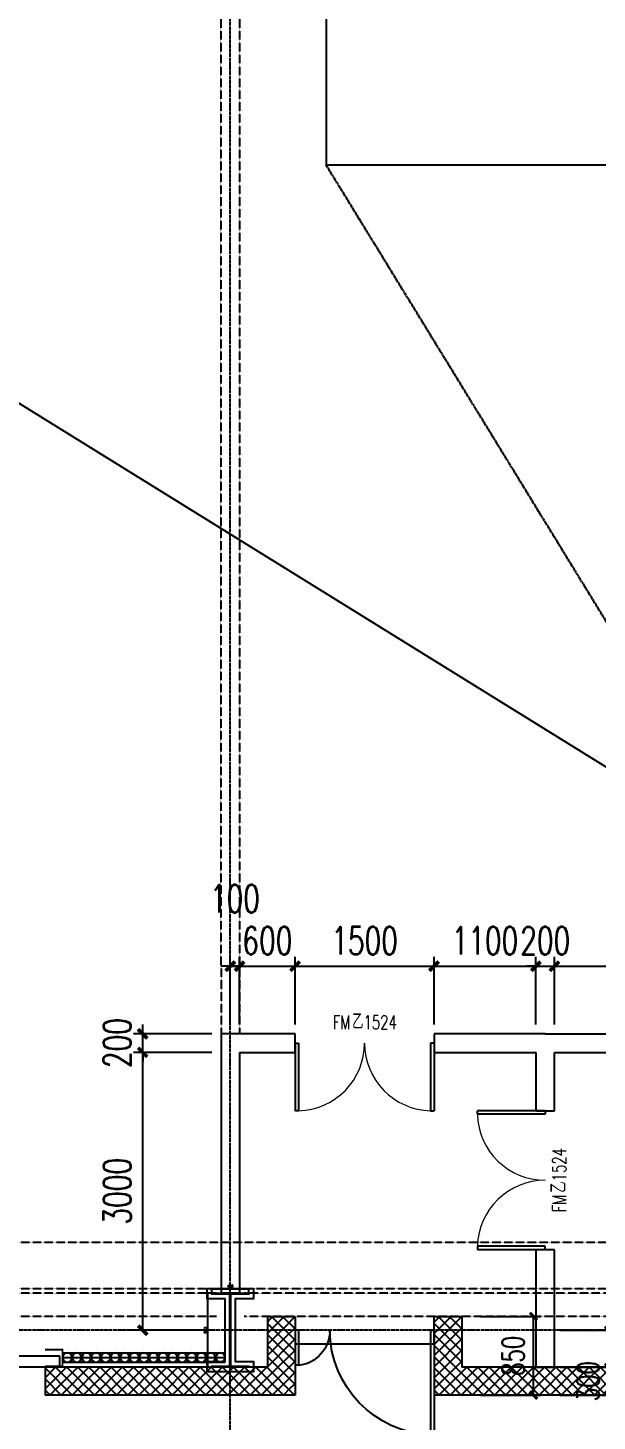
# Model space of a CAD drawing. Extents: x -954573 to 446329, y 489853 to 1226784.
# Drawn here: x -149040 to -142893, y 547939 to 562979 of the extents above; entities that cross this region are included whole.
import ezdxf

# ---------------------------------------------------------------- set-up
doc = ezdxf.new("R2010")
doc.units = 0
doc.header["$LTSCALE"] = 10
doc.header["$MEASUREMENT"] = 0
for name, pattern in [('10平面$0$10平面$0$DASH', [0.35, 0.25, -0.1]), ('10平面$0$DOTE', [2.42, 2, -0.2, 0.02, -0.2]), ('10平面$1$DASH', [0.35, 0.25, -0.1])]:
    doc.linetypes.add(name, pattern=pattern)
doc.layers.get('Defpoints').update_dxf_attribs({"color": 210})
for name, color, linetype in [('10平面$0$10平面$0$WINDOW', 8, 'Continuous'), ('10平面$0$A-AXIS-DOTE', 8, '10平面$0$DOTE'), ('10平面$0$A-AXIS-DP', 8, 'Continuous'), ('10平面$0$A-HATCH-2', 8, 'Continuous'), ('10平面$0$A-HRAIL', 8, 'Continuous'), ('10平面$0$A-SFCE', 8, 'Continuous'), ('10平面$0$A-WINDOW', 8, 'Continuous'), ('10平面$0$A-加建区域', 252, 'Continuous'), ('10平面$0$AS-COLN', 8, 'Continuous'), ('10平面$0$AS-WALL', 8, 'Continuous'), ('10平面$0$DIM_SYMB', 8, 'Continuous'), ('10平面$0$DOOR_FIRE_TEXT', 7, 'Continuous'), ('10平面$0$PUB_HATCH', 8, 'Continuous'), ('A-LIN-V', 9, 'Continuous'), ('建-引出', 3, 'Continuous')]:
    doc.layers.add(name, color=color, linetype=linetype)
doc.styles.add('10平面$0$_TCH_DIM_T3', font='SIMPLEX', dxfattribs={"width": 0.705882, "bigfont": 'GBCBIG'})
doc.styles.add('10平面$0$_TCH_WINDOW', font='SIMPLEX', dxfattribs={"height": 3.5, "bigfont": 'GBCBIG'})
doc.dimstyles.new('10平面$0$_TCH_ARCH&&10', dxfattribs={"dimtxt": 29.75, "dimasz": 10, "dimexe": 10, "dimexo": 10, "dimgap": 12.625, "dimtad": 1, "dimdec": 0, "dimzin": 0, "dimdsep": 46, "dimtxsty": '10平面$0$_TCH_DIM_T3', "dimblk": '10平面$0$_ArchTick', "dimcen": 0.09, "dimclrt": 7, "dimazin": 2, "dimtfac": 1, "dimtdec": 0, "dimtix": 1, "dimtmove": 2, "dimatfit": 3, "dimfxl": 0, "dimtolj": 1, "dimtzin": 0, "dimarcsym": 0})
doc.dimstyles.new('10平面$0$_TCH_ARCH&&100', dxfattribs={"dimtxt": 297.5, "dimasz": 100, "dimexe": 100, "dimexo": 100, "dimgap": 126.25, "dimtad": 1, "dimdec": 0, "dimzin": 0, "dimdsep": 46, "dimtxsty": '10平面$0$_TCH_DIM_T3', "dimblk": '10平面$0$_ArchTick', "dimcen": 0.09, "dimclrt": 7, "dimazin": 2, "dimtfac": 1, "dimtdec": 0, "dimtix": 1, "dimtmove": 2, "dimatfit": 3, "dimfxl": 0, "dimtolj": 1, "dimtzin": 0, "dimarcsym": 0})
doc.dimstyles.new('10平面$0$_TCH_ARCH&&80', dxfattribs={"dimtxt": 238, "dimasz": 80, "dimexe": 80, "dimexo": 80, "dimgap": 101, "dimtad": 1, "dimdec": 0, "dimzin": 0, "dimdsep": 46, "dimtxsty": '10平面$0$_TCH_DIM_T3', "dimblk": '10平面$0$_ArchTick', "dimcen": 0.09, "dimclrt": 7, "dimazin": 2, "dimtfac": 1, "dimtdec": 0, "dimtix": 1, "dimtmove": 2, "dimatfit": 3, "dimfxl": 0, "dimtolj": 1, "dimtzin": 0, "dimarcsym": 0})
pattern_1 = [(45, (60, 0), (-60.000061, 60.000061), []), (135, (60, 0), (-60.000061, -60.000061), [])]

# ---------------------------------------------------------------- blocks, each defined once
blk = doc.blocks.new('10平面$0$dote')
at = {"layer": '10平面$0$A-AXIS-DOTE', "ltscale": 2}
for p, q in [((73882.2, -264080), (73882.2, -167560.7)), ((98696.4, -255900), (-97273.6, -255900))]:
    blk.add_line(p, q, dxfattribs=at)
blk = doc.blocks.new('10平面$0$10平面$0$$DorLib2D$00000126')
at = {"color": 0, "linetype": 'Continuous'}
for p, q in [((-0.532, 0.5), (-0.532, 0.9)), ((0.532, 0.9), (0.532, 0.5))]:
    blk.add_line(p, q, dxfattribs=at)
at = {"color": 0, "linetype": '10平面$0$10平面$0$DASH'}
for p, q in [((-0.532, 0.9), (0.532, 0.9)), ((-0.532, 0.5), (0.532, 0.5))]:
    blk.add_line(p, q, dxfattribs=at)
blk = doc.blocks.new('10平面$0$DOOR2DLIB$SYSLIB$00000123')
at = {"color": 0}
for p, q in [((0.475, -0.001), (0.475, 0.752)), ((0.475, 0.752), (0.5, 0.752)), ((0.5, -0.001), (0.5, 0.752)), ((-0.5, 0), (-0.5, 0.252)), ((-0.475, 0.252), (-0.5, 0.252)), ((-0.475, 0), (-0.475, 0.252)), ((-0.475, 0), (-0.5, 0)), ((0.475, -0.001), (0.5, -0.001))]:
    blk.add_line(p, q, dxfattribs=at)
for centre, radius, start, end in [((0.505, -0.002), 0.755, 92.2493, 179.7238), ((-0.501, 0.003), 0.251, 359.7899, 84.0974)]:
    blk.add_arc(centre, radius, start, end, dxfattribs=at)
blk = doc.blocks.new('10平面$0$42343243')
at = {"layer": '10平面$0$PUB_HATCH'}
h = blk.add_hatch(dxfattribs=at)
h.set_pattern_fill('多孔材料', color=256, scale=30, style=0)
h.set_pattern_definition(pattern_1)
h.paths.add_polyline_path([(-146454, 1222870), (-146154, 1223170), (-148854, 1223170), (-148854, 1222870)])
h = blk.add_hatch(dxfattribs=at)
h.set_pattern_fill('多孔材料', color=256, scale=30, style=0)
h.set_pattern_definition(pattern_1)
h.paths.add_polyline_path([(-146454, 1222320), (-146154, 1222620), (-146154, 1223170), (-146454, 1222870)])
h = blk.add_hatch(dxfattribs=at)
h.set_pattern_fill('多孔材料', color=256, scale=30, style=0)
h.set_pattern_definition(pattern_1)
h.paths.add_polyline_path([(-144654, 1222620), (-144354, 1222320), (-144354, 1222870), (-144654, 1223170)])
h = blk.add_hatch(dxfattribs=at)
h.set_pattern_fill('多孔材料', color=256, scale=30, style=0)
h.set_pattern_definition(pattern_1)
h.paths.add_polyline_path([(-137854, 1223170), (-144654, 1223170), (-144354, 1222870), (-137854, 1222870)])
h = blk.add_hatch(dxfattribs=at)
h.set_pattern_fill('多孔材料', color=256, scale=30, style=0)
h.set_pattern_definition(pattern_1)
h.paths.add_polyline_path([(-146454, 1222320), (-146154, 1222320), (-146154, 1222620)])
h = blk.add_hatch(dxfattribs=at)
h.set_pattern_fill('多孔材料', color=256, scale=30, style=0)
h.set_pattern_definition(pattern_1)
h.paths.add_polyline_path([(-144654, 1222620), (-144654, 1222320), (-144354, 1222320)])
at = {"layer": '10平面$0$10平面$0$WINDOW'}
blk.add_line((-144654, 1222620), (-146154, 1222620), dxfattribs=at)
at = {"layer": '10平面$0$AS-WALL'}
for p, q in [((-146154, 1223170), (-148854, 1223170)), ((-148854, 1222870), (-148854, 1223170)), ((-146154, 1222620), (-146154, 1223170)), ((-144654, 1222620), (-144654, 1223170)), ((-137854, 1223170), (-144654, 1223170)), ((-146454, 1222870), (-148854, 1222870)), ((-146454, 1222320), (-146454, 1222870)), ((-144354, 1222320), (-144354, 1222870)), ((-137854, 1222870), (-144354, 1222870)), ((-146154, 1222320), (-146154, 1222620)), ((-144654, 1222620), (-144654, 1222320)), ((-146454, 1222320), (-146154, 1222320)), ((-144654, 1222320), (-144354, 1222320))]:
    blk.add_line(p, q, dxfattribs=at)
at = {"layer": '10平面$0$10平面$0$WINDOW', "zscale": 300}
for name, p, xscale, yscale, rotation in [('10平面$0$DOOR2DLIB$SYSLIB$00000123', (-145404, 1222470), -1500, -1500, 179.9999999999555), ('10平面$0$10平面$0$$DorLib2D$00000126', (-151354, 1223020), 5000, 300, 180)]:
    blk.add_blockref(name, p, dxfattribs=dict(at, xscale=xscale, yscale=yscale, rotation=rotation))
blk = doc.blocks.new('10平面$0$3243243')
at = {"layer": '10平面$0$A-SFCE', "linetype": '10平面$1$DASH'}
for p, q in [((-147004.2, 549320), (-164704.2, 549320)), ((-147004.2, 549070), (-164704.2, 549070))]:
    blk.add_line(p, q, dxfattribs=at)
at = {"layer": '10平面$0$A-SFCE', "color": 2, "linetype": '10平面$1$DASH'}
for p, q in [((-138004.2, 549320), (-146704.2, 549320)), ((-138004.2, 549070), (-146704.2, 549070))]:
    blk.add_line(p, q, dxfattribs=at)
blk = doc.blocks.new('10平面$0$4324324')
at = {"layer": '10平面$0$A-HATCH-2', "linetype": '10平面$1$DASH'}
for p, q in [((-312854.2, 549870), (-138054.2, 549870)), ((-312854.2, 549370), (-138054.2, 549370))]:
    blk.add_line(p, q, dxfattribs=at)
blk = doc.blocks.new('10平面$0$_ArchTick')
at = {"color": 0, "linetype": 'ByBlock', "const_width": 0.4}
blk.add_lwpolyline([(-0.5, -0.5), (0.5, 0.5)], dxfattribs=at)
blk = doc.blocks.new('*D3408')
at = {"layer": '10平面$0$A-AXIS-DP', "color": 0, "lineweight": -2}
for p, q in [((-165054, 621030), (-165054, 621079)), ((-165054, 621069), (-164654, 621069)), ((-164654, 621030), (-164654, 621079))]:
    blk.add_line(p, q, dxfattribs=at)
at = {"layer": 'Defpoints', "color": 0}
for p in [(-165054, 621020), (-164654, 621069), (-164654, 621020)]:
    blk.add_point(p, dxfattribs=at)
at = {"layer": '10平面$0$A-AXIS-DP', "color": 0, "lineweight": -2, "xscale": 10, "yscale": 10, "zscale": 10, "rotation": 180}
blk.add_blockref('10平面$0$_ArchTick', (-165054, 621069), dxfattribs=at)
at = {"layer": '10平面$0$A-AXIS-DP', "color": 0, "lineweight": -2, "xscale": 10, "yscale": 10, "zscale": 10}
blk.add_blockref('10平面$0$_ArchTick', (-164654, 621069), dxfattribs=at)
at = {"layer": '10平面$0$A-AXIS-DP', "color": 7, "insert": (-164854, 621096), "char_height": 29.8, "attachment_point": 5, "style": '10平面$0$_TCH_DIM_T3'}
blk.add_mtext('\\A1;400', dxfattribs=at)
blk = doc.blocks.new('*D3409')
at = {"layer": '10平面$0$A-AXIS-DP', "color": 0, "lineweight": -2}
for p, q in [((-165064, 621020), (-165105, 621020)), ((-165095, 620220), (-165095, 621020)), ((-165064, 620220), (-165105, 620220))]:
    blk.add_line(p, q, dxfattribs=at)
at = {"layer": 'Defpoints', "color": 0}
for p in [(-165095, 621020), (-165054, 621020), (-165054, 620220)]:
    blk.add_point(p, dxfattribs=at)
at = {"layer": '10平面$0$A-AXIS-DP', "color": 0, "lineweight": -2, "xscale": 10, "yscale": 10, "zscale": 10}
for p, rotation in [((-165095, 621020), 90), ((-165095, 620220), 270)]:
    blk.add_blockref('10平面$0$_ArchTick', p, dxfattribs=dict(at, rotation=rotation))
at = {"layer": '10平面$0$A-AXIS-DP', "color": 7, "insert": (-165123, 620620), "char_height": 29.8, "attachment_point": 5, "rotation": 90, "style": '10平面$0$_TCH_DIM_T3'}
blk.add_mtext('\\A1;800', dxfattribs=at)
blk = doc.blocks.new('10平面$0$$DorLib2D$00000002')
for p, q in [((-0.5, 0), (-0.5, 0.4875)), ((-0.475, 0.4875), (-0.5, 0.4875)), ((-0.475, 0), (-0.475, 0.4875)), ((0.475, 0), (0.475, 0.4875)), ((0.475, 0.4875), (0.5, 0.4875)), ((0.5, 0), (0.5, 0.4875)), ((-0.5, 0), (-0.475, 0)), ((0.5, 0), (0.475, 0))]:
    blk.add_line(p, q)
at = {"lineweight": 13}
for centre, start, end in [((-0.4875, 0), 0, 88.53072), ((0.4875, 0), 91.46928, 180)]:
    blk.add_arc(centre, 0.4875, start, end, dxfattribs=at)
blk = doc.blocks.new('*D3519')
at = {"layer": '10平面$0$A-加建区域', "color": 0, "lineweight": -2}
for p, q in [((-146854, 552220), (-146854, 552950)), ((-146754, 552220), (-146754, 552950)), ((-146854, 552850), (-146954, 552850)), ((-146854, 552850), (-146754, 552850)), ((-146754, 552850), (-146654, 552850))]:
    blk.add_line(p, q, dxfattribs=at)
at = {"layer": 'Defpoints', "color": 0}
for p in [(-146754, 552850), (-146854, 552120), (-146754, 552120)]:
    blk.add_point(p, dxfattribs=at)
at = {"layer": '10平面$0$A-加建区域', "color": 0, "lineweight": -2, "xscale": 100, "yscale": 100, "zscale": 100}
blk.add_blockref('10平面$0$_ArchTick', (-146854, 552850), dxfattribs=at)
at = {"layer": '10平面$0$A-加建区域', "color": 0, "lineweight": -2, "xscale": 100, "yscale": 100, "zscale": 100, "rotation": 180}
blk.add_blockref('10平面$0$_ArchTick', (-146754, 552850), dxfattribs=at)
at = {"layer": '10平面$0$A-加建区域', "color": 7, "insert": (-146804, 553580), "char_height": 297.5, "attachment_point": 5, "style": '10平面$0$_TCH_DIM_T3'}
blk.add_mtext('\\A1;100', dxfattribs=at)
blk = doc.blocks.new('*D3520')
at = {"layer": '10平面$0$A-加建区域', "color": 0, "lineweight": -2}
for p, q in [((-146754, 552220), (-146754, 552950)), ((-146154, 552220), (-146154, 552950)), ((-146754, 552850), (-146854, 552850)), ((-146754, 552850), (-146154, 552850)), ((-146154, 552850), (-146054, 552850))]:
    blk.add_line(p, q, dxfattribs=at)
at = {"layer": 'Defpoints', "color": 0}
for p in [(-146154, 552850), (-146754, 552120), (-146154, 552120)]:
    blk.add_point(p, dxfattribs=at)
at = {"layer": '10平面$0$A-加建区域', "color": 0, "lineweight": -2, "xscale": 100, "yscale": 100, "zscale": 100}
blk.add_blockref('10平面$0$_ArchTick', (-146754, 552850), dxfattribs=at)
at = {"layer": '10平面$0$A-加建区域', "color": 0, "lineweight": -2, "xscale": 100, "yscale": 100, "zscale": 100, "rotation": 180}
blk.add_blockref('10平面$0$_ArchTick', (-146154, 552850), dxfattribs=at)
at = {"layer": '10平面$0$A-加建区域', "color": 7, "insert": (-146454, 553125), "char_height": 297.5, "attachment_point": 5, "style": '10平面$0$_TCH_DIM_T3'}
blk.add_mtext('\\A1;600', dxfattribs=at)
blk = doc.blocks.new('*D3521')
at = {"layer": '10平面$0$A-加建区域', "color": 0, "lineweight": -2}
for p, q in [((-146154, 552220), (-146154, 552950)), ((-144654, 552220), (-144654, 552950)), ((-146154, 552850), (-144654, 552850))]:
    blk.add_line(p, q, dxfattribs=at)
at = {"layer": 'Defpoints', "color": 0}
for p in [(-144654, 552850), (-146154, 552120), (-144654, 552120)]:
    blk.add_point(p, dxfattribs=at)
at = {"layer": '10平面$0$A-加建区域', "color": 0, "lineweight": -2, "xscale": 100, "yscale": 100, "zscale": 100, "rotation": 180}
blk.add_blockref('10平面$0$_ArchTick', (-146154, 552850), dxfattribs=at)
at = {"layer": '10平面$0$A-加建区域', "color": 0, "lineweight": -2, "xscale": 100, "yscale": 100, "zscale": 100}
blk.add_blockref('10平面$0$_ArchTick', (-144654, 552850), dxfattribs=at)
at = {"layer": '10平面$0$A-加建区域', "color": 7, "insert": (-145404, 553125), "char_height": 297.5, "attachment_point": 5, "style": '10平面$0$_TCH_DIM_T3'}
blk.add_mtext('\\A1;1500', dxfattribs=at)
blk = doc.blocks.new('*D3522')
at = {"layer": '10平面$0$A-加建区域', "color": 0, "lineweight": -2}
for p, q in [((-144654, 552220), (-144654, 552950)), ((-143554, 552220), (-143554, 552950)), ((-144654, 552850), (-143554, 552850))]:
    blk.add_line(p, q, dxfattribs=at)
at = {"layer": 'Defpoints', "color": 0}
for p in [(-143554, 552850), (-144654, 552120), (-143554, 552120)]:
    blk.add_point(p, dxfattribs=at)
at = {"layer": '10平面$0$A-加建区域', "color": 0, "lineweight": -2, "xscale": 100, "yscale": 100, "zscale": 100, "rotation": 180}
blk.add_blockref('10平面$0$_ArchTick', (-144654, 552850), dxfattribs=at)
at = {"layer": '10平面$0$A-加建区域', "color": 0, "lineweight": -2, "xscale": 100, "yscale": 100, "zscale": 100}
blk.add_blockref('10平面$0$_ArchTick', (-143554, 552850), dxfattribs=at)
at = {"layer": '10平面$0$A-加建区域', "color": 7, "insert": (-144104, 553125), "char_height": 297.5, "attachment_point": 5, "style": '10平面$0$_TCH_DIM_T3'}
blk.add_mtext('\\A1;1100', dxfattribs=at)
blk = doc.blocks.new('*D3523')
at = {"layer": '10平面$0$A-加建区域', "color": 0, "lineweight": -2}
for p, q in [((-143554, 552220), (-143554, 552950)), ((-143354, 552220), (-143354, 552950)), ((-143554, 552850), (-143654, 552850)), ((-143554, 552850), (-143354, 552850)), ((-143354, 552850), (-143254, 552850))]:
    blk.add_line(p, q, dxfattribs=at)
at = {"layer": 'Defpoints', "color": 0}
for p in [(-143354, 552850), (-143554, 552120), (-143354, 552120)]:
    blk.add_point(p, dxfattribs=at)
at = {"layer": '10平面$0$A-加建区域', "color": 0, "lineweight": -2, "xscale": 100, "yscale": 100, "zscale": 100}
blk.add_blockref('10平面$0$_ArchTick', (-143554, 552850), dxfattribs=at)
at = {"layer": '10平面$0$A-加建区域', "color": 0, "lineweight": -2, "xscale": 100, "yscale": 100, "zscale": 100, "rotation": 180}
blk.add_blockref('10平面$0$_ArchTick', (-143354, 552850), dxfattribs=at)
at = {"layer": '10平面$0$A-加建区域', "color": 7, "insert": (-143454, 553125), "char_height": 297.5, "attachment_point": 5, "style": '10平面$0$_TCH_DIM_T3'}
blk.add_mtext('\\A1;200', dxfattribs=at)
blk = doc.blocks.new('*D3524')
at = {"layer": '10平面$0$A-加建区域', "color": 0, "lineweight": -2}
for p, q in [((-143354, 552220), (-143354, 552950)), ((-137854, 552220), (-137854, 552950)), ((-143354, 552850), (-137854, 552850))]:
    blk.add_line(p, q, dxfattribs=at)
at = {"layer": 'Defpoints', "color": 0}
for p in [(-137854, 552850), (-143354, 552120), (-137854, 552120)]:
    blk.add_point(p, dxfattribs=at)
at = {"layer": '10平面$0$A-加建区域', "color": 0, "lineweight": -2, "xscale": 100, "yscale": 100, "zscale": 100, "rotation": 180}
blk.add_blockref('10平面$0$_ArchTick', (-143354, 552850), dxfattribs=at)
at = {"layer": '10平面$0$A-加建区域', "color": 0, "lineweight": -2, "xscale": 100, "yscale": 100, "zscale": 100}
blk.add_blockref('10平面$0$_ArchTick', (-137854, 552850), dxfattribs=at)
at = {"layer": '10平面$0$A-加建区域', "color": 7, "insert": (-140604, 553125), "char_height": 297.5, "attachment_point": 5, "style": '10平面$0$_TCH_DIM_T3'}
blk.add_mtext('\\A1;5500', dxfattribs=at)
blk = doc.blocks.new('*D3525')
at = {"layer": '10平面$0$A-加建区域', "color": 0, "lineweight": -2}
for p, q in [((-147054, 551920), (-147900, 551920)), ((-147800, 548920), (-147800, 551920)), ((-147054, 548920), (-147900, 548920))]:
    blk.add_line(p, q, dxfattribs=at)
at = {"layer": 'Defpoints', "color": 0}
for p in [(-147800, 551920), (-146954, 551920), (-146954, 548920)]:
    blk.add_point(p, dxfattribs=at)
at = {"layer": '10平面$0$A-加建区域', "color": 0, "lineweight": -2, "xscale": 100, "yscale": 100, "zscale": 100}
for p, rotation in [((-147800, 551920), 90), ((-147800, 548920), 270)]:
    blk.add_blockref('10平面$0$_ArchTick', p, dxfattribs=dict(at, rotation=rotation))
at = {"layer": '10平面$0$A-加建区域', "color": 7, "insert": (-148075, 550420), "char_height": 297.5, "attachment_point": 5, "rotation": 90, "style": '10平面$0$_TCH_DIM_T3'}
blk.add_mtext('\\A1;3000', dxfattribs=at)
blk = doc.blocks.new('*D3526')
at = {"layer": '10平面$0$A-加建区域', "color": 0, "lineweight": -2}
for p, q in [((-147800, 552120), (-147800, 552220)), ((-147054, 552120), (-147900, 552120)), ((-147800, 551920), (-147800, 552120)), ((-147054, 551920), (-147900, 551920)), ((-147800, 551920), (-147800, 551820))]:
    blk.add_line(p, q, dxfattribs=at)
at = {"layer": 'Defpoints', "color": 0}
for p in [(-147800, 552120), (-146954, 552120), (-146954, 551920)]:
    blk.add_point(p, dxfattribs=at)
at = {"layer": '10平面$0$A-加建区域', "color": 0, "lineweight": -2, "xscale": 100, "yscale": 100, "zscale": 100}
for p, rotation in [((-147800, 552120), 270), ((-147800, 551920), 90)]:
    blk.add_blockref('10平面$0$_ArchTick', p, dxfattribs=dict(at, rotation=rotation))
at = {"layer": '10平面$0$A-加建区域', "color": 7, "insert": (-148075, 552020), "char_height": 297.5, "attachment_point": 5, "rotation": 90, "style": '10平面$0$_TCH_DIM_T3'}
blk.add_mtext('\\A1;200', dxfattribs=at)
blk = doc.blocks.new('10平面$0$3333')
at = {"layer": '10平面$0$A-SFCE', "const_width": 20}
blk.add_lwpolyline([(-227064, 766320), (-227064, 766510), (-227244, 766510), (-227244, 766320)], dxfattribs=at)
blk = doc.blocks.new('10平面$0$99平面图例外参$0$$LinePat$圆环')
for points in [[(0, 150), (300, 150)], [(0, 0), (300, 0)], [(0, -150), (300, -150)]]:
    blk.add_lwpolyline(points)
at = {"color": 0}
blk.add_circle((150, 0), 150, dxfattribs=at)
blk = doc.blocks.new('10平面$0$34242343243')
at = {"layer": '10平面$0$A-HRAIL', "xscale": -0.3444734679294839, "yscale": 0.3333333333333333, "zscale": 0.3333333333333333, "rotation": 179.999999999795}
for p in [(-148665, 548626), (-148562, 548626), (-148458, 548626), (-148355, 548626), (-148252, 548626), (-148148, 548626), (-148045, 548626), (-147942, 548626), (-147838, 548626), (-147735, 548626), (-147632, 548626), (-147528, 548626), (-147425, 548626), (-147322, 548626), (-147218, 548626), (-147115, 548626), (-147012, 548626)]:
    blk.add_blockref('10平面$0$99平面图例外参$0$$LinePat$圆环', p, dxfattribs=at)
at = {"layer": '10平面$0$A-SFCE', "rotation": 270}
blk.add_blockref('10平面$0$3333', (-915175, 321466), dxfattribs=at)
blk = doc.blocks.new('*D3811')
at = {"layer": '10平面$0$A-AXIS-DP', "color": 0, "lineweight": -2}
for p, q in [((-144154, 549070), (-143500, 549070)), ((-143580, 548220), (-143580, 549070)), ((-144154, 548220), (-143500, 548220))]:
    blk.add_line(p, q, dxfattribs=at)
at = {"layer": 'Defpoints', "color": 0}
for p in [(-144234, 549070), (-143580, 549070), (-144234, 548220)]:
    blk.add_point(p, dxfattribs=at)
at = {"layer": '10平面$0$A-AXIS-DP', "color": 0, "lineweight": -2, "xscale": 80, "yscale": 80, "zscale": 80}
for p, rotation in [((-143580, 549070), 90), ((-143580, 548220), 270)]:
    blk.add_blockref('10平面$0$_ArchTick', p, dxfattribs=dict(at, rotation=rotation))
at = {"layer": '10平面$0$A-AXIS-DP', "color": 7, "insert": (-143800, 548645), "char_height": 238, "attachment_point": 5, "rotation": 90, "style": '10平面$0$_TCH_DIM_T3'}
blk.add_mtext('\\A1;850', dxfattribs=at)
blk = doc.blocks.new('*D3812')
at = {"layer": '10平面$0$A-AXIS-DP', "color": 0, "lineweight": -2}
for p, q in [((-143294, 548520), (-142690, 548520)), ((-142770, 548520), (-142770, 548600)), ((-142770, 548220), (-142770, 548520)), ((-143294, 548220), (-142690, 548220)), ((-142770, 548220), (-142770, 548140))]:
    blk.add_line(p, q, dxfattribs=at)
at = {"layer": 'Defpoints', "color": 0}
for p in [(-143374, 548520), (-142770, 548520), (-143374, 548220)]:
    blk.add_point(p, dxfattribs=at)
at = {"layer": '10平面$0$A-AXIS-DP', "color": 0, "lineweight": -2, "xscale": 80, "yscale": 80, "zscale": 80}
for p, rotation in [((-142770, 548520), 270), ((-142770, 548220), 90)]:
    blk.add_blockref('10平面$0$_ArchTick', p, dxfattribs=dict(at, rotation=rotation))
at = {"layer": '10平面$0$A-AXIS-DP', "color": 7, "insert": (-142990, 548370), "char_height": 238, "attachment_point": 5, "rotation": 90, "style": '10平面$0$_TCH_DIM_T3'}
blk.add_mtext('\\A1;300', dxfattribs=at)
blk = doc.blocks.new('*D3813')
at = {"layer": '10平面$0$A-AXIS-DP', "color": 0, "lineweight": -2}
for p, q in [((-143294, 548920), (-142690, 548920)), ((-142770, 548520), (-142770, 548920)), ((-143294, 548520), (-142690, 548520))]:
    blk.add_line(p, q, dxfattribs=at)
at = {"layer": 'Defpoints', "color": 0}
for p in [(-143374, 548920), (-142770, 548920), (-143374, 548520)]:
    blk.add_point(p, dxfattribs=at)
at = {"layer": '10平面$0$A-AXIS-DP', "color": 0, "lineweight": -2, "xscale": 80, "yscale": 80, "zscale": 80}
for p, rotation in [((-142770, 548920), 90), ((-142770, 548520), 270)]:
    blk.add_blockref('10平面$0$_ArchTick', p, dxfattribs=dict(at, rotation=rotation))
at = {"layer": '10平面$0$A-AXIS-DP', "color": 7, "insert": (-142570, 548720), "char_height": 238, "attachment_point": 5, "rotation": 90, "style": '10平面$0$_TCH_DIM_T3'}
blk.add_mtext('\\A1;400', dxfattribs=at)
blk = doc.blocks.new('10平面$0$w42343243')
at = {"layer": '10平面$0$A-HATCH-2'}
blk.add_lwpolyline([(-165104.2, 621070), (-164604.2, 621070), (-164604.2, 620958), (-164800.2, 620958), (-164800.2, 620282), (-164604.2, 620282), (-164604.2, 620170), (-165104.2, 620170), (-165104.2, 620282), (-164908.2, 620282), (-164908.2, 620958), (-165104.2, 620958)], close=True, dxfattribs=at)
at = {"layer": '10平面$0$AS-COLN', "color": 3}
blk.add_lwpolyline([(-165054.2, 621020), (-164654.2, 621020), (-164654.2, 621008), (-164850.2, 621008), (-164850.2, 620232), (-164654.2, 620232), (-164654.2, 620220), (-165054.2, 620220), (-165054.2, 620232), (-164858.2, 620232), (-164858.2, 621008), (-165054.2, 621008)], close=True, dxfattribs=at)
at = {"layer": '10平面$0$A-AXIS-DP'}
for p1, p2, distance, picture, middle in [((-165054.2, 620220), (-165054.2, 621020), 41.2, '*D3409', (-165122.9, 620620)), ((-165054.2, 621020), (-164654.2, 621020), 48.8, '*D3408', (-164854.2, 621096.2))]:
    dim = blk.add_aligned_dim(p1=p1, p2=p2, distance=distance, dimstyle='10平面$0$_TCH_ARCH&&10', dxfattribs=at)
    dim.commit()
    dim.dimension.update_dxf_attribs({"geometry": picture, "text_midpoint": middle})
blk = doc.blocks.new('10平面$0$42343')
at = {"layer": '10平面$0$A-WINDOW'}
blk.add_blockref('10平面$0$w42343243', (18000, -71700), dxfattribs=at)
blk = doc.blocks.new('10平面$0$333')
at = {"layer": '10平面$0$A-加建区域', "linetype": '10平面$1$DASH'}
for p, q in [((-146958.2, 584432), (-146954.2, 552120)), ((-146758.2, 584432), (-146754.2, 552120)), ((-146754.2, 552120), (-146954.2, 552120))]:
    blk.add_line(p, q, dxfattribs=at)
at = {"layer": '10平面$0$A-加建区域'}
for p, q in [((-146154.2, 552120), (-146954.2, 552120)), ((-146954.2, 552120), (-146954.2, 549320)), ((-146154.2, 551920), (-146154.2, 552120)), ((-143454.2, 552120), (-144654.2, 552120)), ((-144654.2, 552120), (-144654.2, 551920)), ((-143454.2, 552120), (-137754.2, 552120)), ((-146754.2, 551920), (-146154.2, 551920)), ((-146754.2, 551920), (-146754.2, 549320)), ((-144654.2, 551920), (-143554.2, 551920)), ((-143554.2, 551920), (-143554.2, 551288.7)), ((-143354.2, 551288.7), (-143354.2, 551920)), ((-143354.2, 551920), (-137954.2, 551920)), ((-143554.2, 551288.7), (-143354.2, 551288.7)), ((-143354.2, 549788.7), (-143554.2, 549788.7)), ((-143554.2, 549788.7), (-143554.2, 548520)), ((-143354.2, 548520), (-143354.2, 549788.7)), ((-146754.2, 549320), (-146954.2, 549320)), ((-143554.2, 548520), (-143354.2, 548520))]:
    blk.add_line(p, q, dxfattribs=at)
at = {"layer": '10平面$0$A-加建区域', "xscale": -1500, "yscale": -1500, "zscale": 200}
for p, rotation in [((-145404.2, 552020), 6.532780952413937e-08), ((-143454.2, 550538.7), 270.000000054067)]:
    blk.add_blockref('10平面$0$$DorLib2D$00000002', p, dxfattribs=dict(at, rotation=rotation))
at = {"layer": '10平面$0$DOOR_FIRE_TEXT', "style": '10平面$0$_TCH_WINDOW', "width": 0.705882}
for s, rotation, p in [('FM', 0, (-145748.1, 552170)), ('1524', 0, (-145415.2, 552170)), ('1524', 90, (-143227.9, 550527.7)), ('FM', 90, (-143227.9, 550194.8))]:
    blk.add_text(s, height=148.75, rotation=rotation, dxfattribs=at).set_placement(p)
at = {"layer": '10平面$0$DOOR_FIRE_TEXT', "style": '10平面$0$_TCH_WINDOW'}
for rotation, p in [(0, (-145538.1, 552170)), (90, (-143227.9, 550404.8))]:
    blk.add_text('乙', height=168.8, rotation=rotation, dxfattribs=at).set_placement(p)
at = {"layer": '10平面$0$A-加建区域'}
dim = blk.add_linear_dim(base=(-146754.2, 552850), p1=(-146854.2, 552120), p2=(-146754.2, 552120), angle=0, dimstyle='10平面$0$_TCH_ARCH&&100', dxfattribs=at)
dim.commit()
dim.dimension.update_dxf_attribs({"geometry": '*D3519', "text_midpoint": (-146804.2, 553580), "dimtype": 129})
for p1, p2, distance, picture, middle in [((-146754.2, 552120), (-146154.2, 552120), 730, '*D3520', (-146454.2, 553125)), ((-146154.2, 552120), (-144654.2, 552120), 730, '*D3521', (-145404.2, 553125)), ((-144654.2, 552120), (-143554.2, 552120), 730, '*D3522', (-144104.2, 553125)), ((-143554.2, 552120), (-143354.2, 552120), 730, '*D3523', (-143454.2, 553125)), ((-143354.2, 552120), (-137854.2, 552120), 730, '*D3524', (-140604.2, 553125)), ((-146954.2, 551920), (-146954.2, 552120), 845.8, '*D3526', (-148075, 552020)), ((-146954.2, 548920), (-146954.2, 551920), 845.8, '*D3525', (-148075, 550420))]:
    dim = blk.add_aligned_dim(p1=p1, p2=p2, distance=distance, dimstyle='10平面$0$_TCH_ARCH&&100', dxfattribs=at)
    dim.commit()
    dim.dimension.update_dxf_attribs({"geometry": picture, "text_midpoint": middle})
blk = doc.blocks.new('10平面')
at = {"layer": '10平面$0$A-AXIS-DOTE'}
blk.add_line((-137854.2, 548520), (-145820, 561500.2), dxfattribs=at)
at = {"layer": '10平面$0$A-SFCE'}
blk.add_lwpolyline([(-145820, 561500.2), (-136320, 561500.2), (-136320, 564900.2), (-145820, 564900.2)], close=True, dxfattribs=at)
at = {"layer": '10平面$0$A-AXIS-DP'}
for name in ['10平面$0$3243243', '10平面$0$333']:
    blk.add_blockref(name, (0, 0), dxfattribs=at)
at = {"layer": '10平面$0$A-WINDOW'}
for name in ['10平面$0$42343', '10平面$0$4324324']:
    blk.add_blockref(name, (0, 0), dxfattribs=at)
at = {"layer": '10平面$0$A-WINDOW', "xscale": -1, "rotation": 180}
blk.add_blockref('10平面$0$42343243', (0, 1771390), dxfattribs=at)
at = {"layer": '10平面$0$AS-WALL'}
blk.add_blockref('10平面$0$dote', (-220736.4, 804820), dxfattribs=at)
at = {"layer": '10平面$0$DIM_SYMB'}
blk.add_blockref('10平面$0$34242343243', (0, 0), dxfattribs=at)
at = {"layer": '10平面$0$A-AXIS-DP'}
for p1, p2, distance, picture, middle in [((-144234.2, 548220), (-144234.2, 549070), -654.2, '*D3811', (-143800, 548645)), ((-143374.2, 548219.9), (-143374.2, 548519.9), -604.2, '*D3812', (-142990, 548369.9))]:
    dim = blk.add_aligned_dim(p1=p1, p2=p2, distance=distance, dimstyle='10平面$0$_TCH_ARCH&&80', dxfattribs=at)
    dim.commit()
    dim.dimension.update_dxf_attribs({"geometry": picture, "text_midpoint": middle})
dim = blk.add_linear_dim(base=(-142770, 548920), p1=(-143374.2, 548519.9), p2=(-143374.2, 548920), angle=90, dimstyle='10平面$0$_TCH_ARCH&&80', dxfattribs=at)
dim.commit()
dim.dimension.update_dxf_attribs({"geometry": '*D3813', "text_midpoint": (-142570, 548720), "dimtype": 129})

msp = doc.modelspace()

# ---------------------------------------------------------------- block references
at = {"layer": 'A-LIN-V'}
msp.add_blockref('10平面', (0, 0), dxfattribs=at)

# ---------------------------------------------------------------- next in the draw order: linework, layer by layer
at = {"layer": '建-引出'}
msp.add_line((-137504.2, 551720), (-213990, 599110), dxfattribs=at)

doc.saveas('drawing.dxf')
